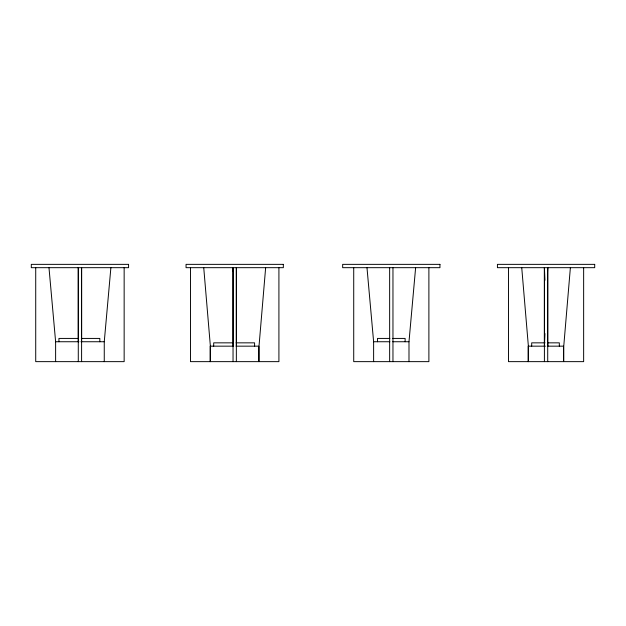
<?xml version="1.0" encoding="UTF-8"?>
<svg xmlns="http://www.w3.org/2000/svg" width="626" height="626" viewBox="0 0 626 626"><rect width="100%" height="100%" fill="white"/><g stroke="black" fill="none" stroke-linecap="round" stroke-linejoin="round"><path stroke-width="0.94" d="M78.281 341.741L78.281 267.678L78.281 361.64M81.599 341.741L81.599 267.678L81.599 361.64M233.036 346.162L233.036 267.678L233.201 271.551M236.354 346.162L236.354 267.678L236.354 361.64M544.401 346.162L544.401 267.678L544.933 280.276M547.437 274.462L547.719 267.678L547.719 346.162L547.437 339.378M544.526 343.259L544.933 333.564M265.643 267.678L259.015 346.162L259.015 361.64L278.914 361.64L278.914 267.678M570.38 267.678L563.752 346.162L563.752 361.64L583.643 361.64L583.643 267.678M104.26 361.64L104.26 341.741L110.888 267.678M408.989 361.64L408.989 341.741L415.625 267.678M78.414 338.423L58.938 338.423L58.938 341.741M81.333 338.423L99.831 338.423L99.831 341.741M389.873 338.423L377.486 338.423L377.486 341.741M392.737 338.423L405.124 338.423L405.124 341.741M48.984 267.678L55.62 341.741L78.962 341.741M80.91 341.741L104.26 341.741M366.985 267.678L373.62 341.741L389.873 341.741M392.737 341.741L408.989 341.741M233.169 342.845L213.693 342.845L213.693 346.162M236.088 342.845L254.594 342.845L254.594 346.162M545.035 342.845L531.693 342.845L531.693 346.162M547.891 342.845L559.323 342.845L559.323 346.162M233.521 346.162L210.18 346.162L210.18 361.64M236.088 346.162L258.812 346.162L258.812 361.64L190.476 361.64L190.476 267.678M545.387 346.162L528.18 346.162L528.18 361.64M547.296 346.162L563.549 346.162L563.549 361.64L508.476 361.64L508.476 267.678M521.74 267.678L528.375 346.162L528.375 361.64M203.74 267.678L210.375 346.162L210.375 361.64M547.719 267.678L547.719 361.64M544.401 267.678L544.401 361.64M428.888 267.678L428.888 361.64L353.721 361.64L353.721 267.678M392.964 267.678L392.964 361.64M389.646 267.678L389.646 361.64M373.62 341.741L373.62 361.64M233.036 267.678L233.036 361.64M124.151 267.678L124.151 361.64L35.721 361.64L35.721 267.678M55.62 341.741L55.62 361.64M128.573 264.36L31.3 264.36L31.3 267.678L128.573 267.678L128.573 264.36M283.335 264.36L186.055 264.36L186.055 267.678L283.335 267.678L283.335 264.36M439.945 264.36L342.665 264.36L342.665 267.678L439.945 267.678L439.945 264.36M594.7 264.36L497.427 264.36L497.427 267.678L594.7 267.678L594.7 264.36"/></g></svg>
